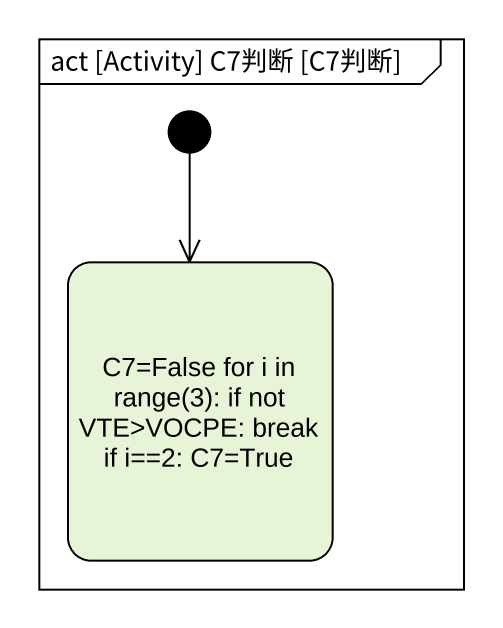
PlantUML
@startuml
mainframe act [Activity] C7判断 [C7判断]
hide empty description
state "C7=False for i in range(3): if not VTE>VOCPE: break if i==2: C7=True" as C7_False_for_i_in_range_3
[*] --> C7_False_for_i_in_range_3
@enduml
